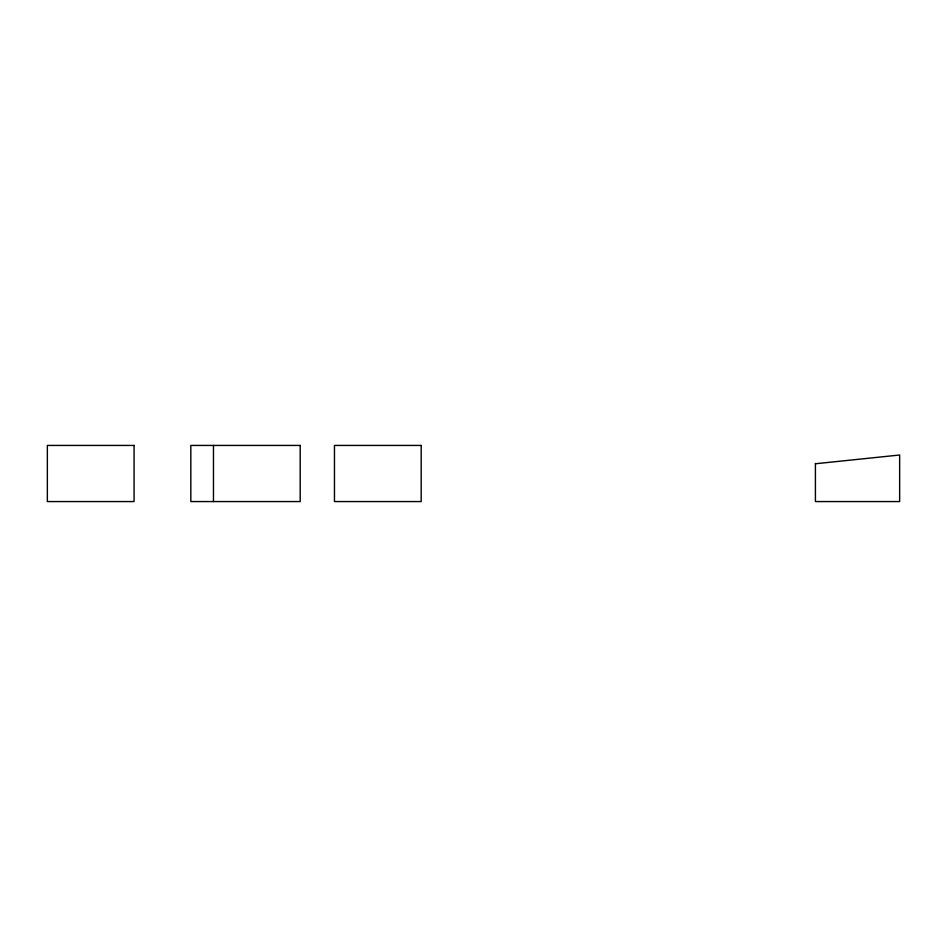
<?xml version="1.0" encoding="UTF-8"?>
<svg xmlns="http://www.w3.org/2000/svg" width="947" height="947" viewBox="0 0 947 947"><rect width="100%" height="100%" fill="white"/><g stroke="black" fill="none" stroke-linecap="round" stroke-linejoin="round"><path stroke-width="1.42" d="M815.414 463.758L899.65 455.01L899.65 501.567L815.414 501.567L815.414 463.391M213.466 445.433L213.466 501.567M134.072 445.433L47.35 445.433L47.35 501.567L134.072 501.567L134.072 445.433M300.187 445.433L190.832 445.433L190.832 501.567L300.187 501.567L300.187 445.433M421.19 445.433L334.469 445.433L334.469 501.567L421.19 501.567L421.19 445.433"/></g></svg>
